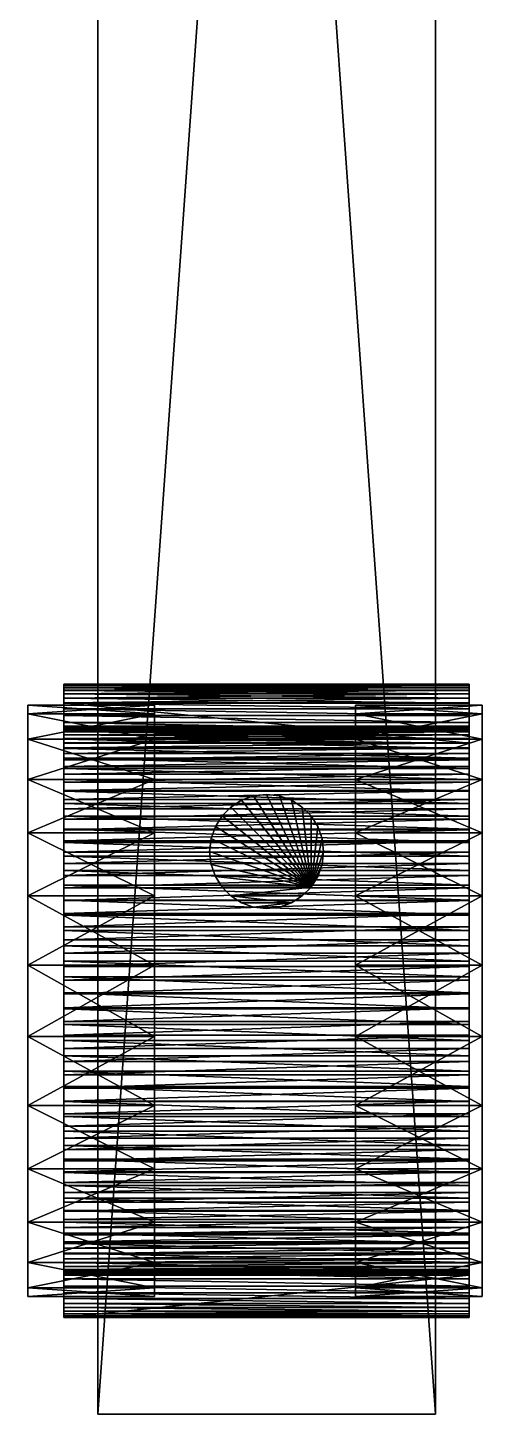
# Model space of a CAD drawing. Header units: millimetres. Extents: x -450 to 450, y -280 to 280.
# Drawn here: x -449.9 to -396.1, y -280 to -115.8 of the extents above; entities that cross this region are included whole.
import ezdxf

# ---------------------------------------------------------------- set-up
doc = ezdxf.new("R2010")
doc.units = ezdxf.units.MM
doc.layers.add('Layer02', color=34, linetype='Continuous', true_color=0xb1581b)

msp = doc.modelspace()

# ---------------------------------------------------------------- meshes
at = {"layer": 'Layer02', "color": 114, "true_color": 0x1bb158}
mesh = msp.add_polyface(dxfattribs=at)
corners = [(-401.63, -280, 80.47), (-401.63, -280, 100.47), (-441.63, -280, 100.47), (-441.63, -280, 80.47), (-401.63, 280, 80.47), (-401.63, 280, 100.47), (-441.63, 280, 100.47), (-441.63, 280, 80.47)]
mesh.append_faces([[corners[k] for k in face] for face in [(6, 4, 7)]], dxfattribs={"vtx0": -1, "color": 114})
mesh.append_faces([[corners[k] for k in face] for face in [(1, 2, 0), (5, 4, 6)]], dxfattribs={"vtx1": -1, "color": 114})
mesh.append_faces([[corners[k] for k in face] for face in [(0, 4, 5), (5, 1, 0), (1, 5, 6), (6, 2, 1), (2, 6, 7), (7, 3, 2), (3, 7, 4), (4, 0, 3), (2, 3, 0)]], dxfattribs={"vtx2": -1, "color": 114})
at = {"layer": 'Layer02', "color": 46, "true_color": 0x876e08}
mesh = msp.add_polyface(dxfattribs=at)
corners = [(-445.63, -199.06, 54.3), (-445.63, -198.12, 52.67), (-445.63, -202.51, 50.27), (-445.63, -197.26, 51), (-445.63, -201.76, 48.82), (-445.63, -196.49, 49.29), (-445.63, -201.09, 47.34), (-445.63, -195.81, 47.57), (-445.63, -200.51, 45.86), (-445.63, -195.22, 45.81), (-445.63, -200, 44.35), (-445.63, -194.72, 44.01), (-445.63, -199.57, 42.79), (-445.63, -194.3, 42.18), (-445.63, -199.21, 41.19), (-445.63, -193.98, 40.33), (-445.63, -198.92, 39.58), (-445.63, -193.74, 38.46), (-445.63, -198.72, 37.95), (-445.63, -193.6, 36.6), (-445.63, -198.59, 36.34), (-445.63, -193.55, 34.75), (-445.63, -198.55, 34.74), (-445.63, -193.59, 32.91), (-445.63, -198.59, 33.16), (-445.63, -193.73, 31.07), (-445.63, -198.71, 31.58), (-445.63, -193.96, 29.24), (-445.63, -198.91, 29.99), (-445.63, -194.29, 27.41), (-445.63, -199.19, 28.4), (-445.63, -194.7, 25.58), (-445.63, -199.55, 26.8), (-445.63, -195.21, 23.76), (-445.63, -199.99, 25.21), (-445.63, -195.78, 22), (-445.63, -200.54, 23.55)]
mesh.append_faces([[corners[k] for k in face] for face in [(0, 1, 2), (1, 3, 4), (4, 2, 1), (3, 5, 6), (6, 4, 3), (5, 7, 8), (8, 6, 5), (7, 9, 10), (10, 8, 7), (9, 11, 12), (12, 10, 9), (11, 13, 14), (14, 12, 11), (13, 15, 16), (16, 14, 13), (15, 17, 18), (18, 16, 15), (17, 19, 20), (20, 18, 17), (19, 21, 22), (22, 20, 19), (21, 23, 24), (24, 22, 21), (23, 25, 26), (26, 24, 23), (25, 27, 28), (28, 26, 25), (27, 29, 30), (30, 28, 27), (29, 31, 32), (32, 30, 29), (31, 33, 34), (34, 32, 31), (33, 35, 36), (36, 34, 33)]], dxfattribs={"vtx2": -1, "color": 46})
mesh = msp.add_polyface(dxfattribs=at)
corners = [(-445.63, -200.08, 55.88), (-445.63, -201.17, 57.4), (-397.63, -201.17, 57.4), (-445.63, -199.06, 54.3), (-397.63, -200.08, 55.88), (-445.63, -198.12, 52.67), (-397.63, -199.06, 54.3), (-445.63, -197.26, 51), (-397.63, -198.12, 52.67), (-445.63, -196.49, 49.29), (-397.63, -197.26, 51), (-445.63, -195.81, 47.57), (-397.63, -196.49, 49.29), (-445.63, -201.09, 47.34), (-445.63, -200.51, 45.86), (-397.63, -200.51, 45.86), (-445.63, -195.22, 45.81), (-397.63, -195.81, 47.57), (-445.63, -200, 44.35), (-397.63, -200, 44.35), (-445.63, -194.72, 44.01), (-397.63, -195.22, 45.81), (-445.63, -199.57, 42.79), (-397.63, -199.57, 42.79), (-445.63, -194.3, 42.18), (-397.63, -194.72, 44.01), (-445.63, -199.21, 41.19), (-397.63, -199.21, 41.19), (-445.63, -193.98, 40.33), (-397.63, -194.3, 42.18), (-445.63, -198.92, 39.58), (-397.63, -198.92, 39.58), (-445.63, -193.74, 38.46), (-397.63, -193.98, 40.33), (-445.63, -198.72, 37.95), (-397.63, -198.72, 37.95), (-445.63, -193.6, 36.6), (-397.63, -193.74, 38.46), (-445.63, -198.59, 36.34), (-397.63, -198.59, 36.34), (-445.63, -193.55, 34.75), (-397.63, -193.6, 36.6), (-445.63, -198.55, 34.74), (-397.63, -198.55, 34.74), (-445.63, -193.59, 32.91), (-397.63, -193.55, 34.75), (-445.63, -198.59, 33.16), (-397.63, -198.59, 33.16), (-445.63, -193.73, 31.07), (-397.63, -193.59, 32.91), (-445.63, -198.71, 31.58), (-397.63, -198.71, 31.58), (-445.63, -193.96, 29.24), (-397.63, -193.73, 31.07), (-445.63, -198.91, 29.99), (-397.63, -198.91, 29.99), (-445.63, -194.29, 27.41), (-397.63, -193.96, 29.24), (-445.63, -199.19, 28.4), (-397.63, -199.19, 28.4), (-445.63, -194.7, 25.58), (-397.63, -194.29, 27.41), (-445.63, -199.55, 26.8), (-397.63, -199.55, 26.8), (-445.63, -195.21, 23.76), (-397.63, -194.7, 25.58), (-445.63, -199.99, 25.21), (-397.63, -199.99, 25.21), (-445.63, -195.78, 22), (-397.63, -195.21, 23.76), (-445.63, -200.54, 23.55), (-397.63, -200.54, 23.55)]
mesh.append_faces([[corners[k] for k in face] for face in [(68, 71, 70)]], dxfattribs={"vtx0": -1, "color": 46})
mesh.append_faces([[corners[k] for k in face] for face in [(0, 1, 2), (3, 0, 4), (5, 3, 6), (7, 5, 8), (9, 7, 10), (11, 9, 12), (13, 14, 15), (16, 11, 17), (14, 18, 19), (20, 16, 21), (18, 22, 23), (24, 20, 25), (22, 26, 27), (28, 24, 29), (26, 30, 31), (32, 28, 33), (30, 34, 35), (36, 32, 37), (34, 38, 39), (40, 36, 41), (38, 42, 43), (44, 40, 45), (42, 46, 47), (48, 44, 49), (46, 50, 51), (52, 48, 53), (50, 54, 55), (56, 52, 57), (54, 58, 59), (60, 56, 61), (58, 62, 63), (64, 60, 65), (62, 66, 67), (68, 64, 69), (66, 70, 71)]], dxfattribs={"vtx2": -1, "color": 46})
mesh = msp.add_polyface(dxfattribs=at)
corners = [(-397.63, -201.17, 57.4), (-397.63, -200.08, 55.88), (-445.63, -200.08, 55.88), (-397.63, -199.06, 54.3), (-445.63, -199.06, 54.3), (-397.63, -198.12, 52.67), (-445.63, -198.12, 52.67), (-397.63, -197.26, 51), (-445.63, -197.26, 51), (-397.63, -196.49, 49.29), (-445.63, -196.49, 49.29), (-397.63, -195.81, 47.57), (-445.63, -195.81, 47.57), (-397.63, -200.51, 45.86), (-397.63, -201.09, 47.34), (-445.63, -201.09, 47.34), (-397.63, -195.22, 45.81), (-445.63, -195.22, 45.81), (-397.63, -200, 44.35), (-445.63, -200.51, 45.86), (-397.63, -194.72, 44.01), (-445.63, -194.72, 44.01), (-397.63, -199.57, 42.79), (-445.63, -200, 44.35), (-397.63, -194.3, 42.18), (-445.63, -194.3, 42.18), (-397.63, -199.21, 41.19), (-445.63, -199.57, 42.79), (-397.63, -193.98, 40.33), (-445.63, -193.98, 40.33), (-397.63, -198.92, 39.58), (-445.63, -199.21, 41.19), (-397.63, -193.74, 38.46), (-445.63, -193.74, 38.46), (-397.63, -198.72, 37.95), (-445.63, -198.92, 39.58), (-397.63, -193.6, 36.6), (-445.63, -193.6, 36.6), (-397.63, -198.59, 36.34), (-445.63, -198.72, 37.95), (-397.63, -193.55, 34.75), (-445.63, -193.55, 34.75), (-397.63, -198.55, 34.74), (-445.63, -198.59, 36.34), (-397.63, -193.59, 32.91), (-445.63, -193.59, 32.91), (-397.63, -198.59, 33.16), (-445.63, -198.55, 34.74), (-397.63, -193.73, 31.07), (-445.63, -193.73, 31.07), (-397.63, -198.71, 31.58), (-445.63, -198.59, 33.16), (-397.63, -193.96, 29.24), (-445.63, -193.96, 29.24), (-397.63, -198.91, 29.99), (-445.63, -198.71, 31.58), (-397.63, -194.29, 27.41), (-445.63, -194.29, 27.41), (-397.63, -199.19, 28.4), (-445.63, -198.91, 29.99), (-397.63, -194.7, 25.58), (-445.63, -194.7, 25.58), (-397.63, -199.55, 26.8), (-445.63, -199.19, 28.4), (-397.63, -195.21, 23.76), (-445.63, -195.21, 23.76), (-397.63, -199.99, 25.21), (-445.63, -199.55, 26.8), (-397.63, -195.78, 22), (-445.63, -195.78, 22), (-397.63, -200.54, 23.55), (-445.63, -199.99, 25.21)]
mesh.append_faces([[corners[k] for k in face] for face in [(0, 1, 2), (1, 3, 4), (3, 5, 6), (5, 7, 8), (7, 9, 10), (9, 11, 12), (13, 14, 15), (11, 16, 17), (18, 13, 19), (16, 20, 21), (22, 18, 23), (20, 24, 25), (26, 22, 27), (24, 28, 29), (30, 26, 31), (28, 32, 33), (34, 30, 35), (32, 36, 37), (38, 34, 39), (36, 40, 41), (42, 38, 43), (40, 44, 45), (46, 42, 47), (44, 48, 49), (50, 46, 51), (48, 52, 53), (54, 50, 55), (52, 56, 57), (58, 54, 59), (56, 60, 61), (62, 58, 63), (60, 64, 65), (66, 62, 67), (64, 68, 69), (70, 66, 71)]], dxfattribs={"vtx2": -1, "color": 46})
mesh = msp.add_polyface(dxfattribs=at)
corners = [(-397.63, -198.12, 52.67), (-397.63, -199.06, 54.3), (-397.63, -203.33, 51.69), (-397.63, -202.51, 50.27), (-397.63, -201.76, 48.82), (-397.63, -197.26, 51), (-397.63, -201.09, 47.34), (-397.63, -196.49, 49.29), (-397.63, -200.51, 45.86), (-397.63, -195.81, 47.57), (-397.63, -200, 44.35), (-397.63, -195.22, 45.81), (-397.63, -199.57, 42.79), (-397.63, -194.72, 44.01), (-397.63, -199.21, 41.19), (-397.63, -194.3, 42.18), (-397.63, -198.92, 39.58), (-397.63, -193.98, 40.33), (-397.63, -198.72, 37.95), (-397.63, -193.74, 38.46), (-397.63, -198.59, 36.34), (-397.63, -193.6, 36.6), (-397.63, -198.55, 34.74), (-397.63, -193.55, 34.75), (-397.63, -198.59, 33.16), (-397.63, -193.59, 32.91), (-397.63, -198.71, 31.58), (-397.63, -193.73, 31.07), (-397.63, -198.91, 29.99), (-397.63, -193.96, 29.24), (-397.63, -199.19, 28.4), (-397.63, -194.29, 27.41), (-397.63, -199.55, 26.8), (-397.63, -194.7, 25.58), (-397.63, -199.99, 25.21), (-397.63, -195.21, 23.76), (-397.63, -200.54, 23.55), (-397.63, -195.78, 22), (-445.63, -195.78, 22)]
mesh.append_faces([[corners[k] for k in face] for face in [(37, 36, 38)]], dxfattribs={"vtx1": -1, "color": 46})
mesh.append_faces([[corners[k] for k in face] for face in [(0, 1, 2), (3, 4, 5), (5, 0, 3), (4, 6, 7), (7, 5, 4), (6, 8, 9), (9, 7, 6), (8, 10, 11), (11, 9, 8), (10, 12, 13), (13, 11, 10), (12, 14, 15), (15, 13, 12), (14, 16, 17), (17, 15, 14), (16, 18, 19), (19, 17, 16), (18, 20, 21), (21, 19, 18), (20, 22, 23), (23, 21, 20), (22, 24, 25), (25, 23, 22), (24, 26, 27), (27, 25, 24), (26, 28, 29), (29, 27, 26), (28, 30, 31), (31, 29, 28), (30, 32, 33), (33, 31, 30), (32, 34, 35), (35, 33, 32), (34, 36, 37), (37, 35, 34)]], dxfattribs={"vtx2": -1, "color": 46})
at = {"layer": 'Layer02', "color": 53, "true_color": 0xc6e157}
mesh = msp.add_polyface(dxfattribs=at)
corners = [(-449.92, -231.05, 34.74), (-449.92, -196.05, 34.74), (-449.92, -197.07, 43.12), (-449.92, -200.06, 51.01), (-449.92, -204.85, 57.95), (-449.92, -211.17, 63.55), (-449.92, -218.64, 67.47), (-449.92, -226.83, 69.49), (-449.92, -235.27, 69.49), (-449.92, -243.46, 67.47), (-449.92, -250.93, 63.55), (-449.92, -257.25, 57.95), (-449.92, -262.04, 51.01), (-449.92, -265.03, 43.12), (-449.92, -266.05, 34.74), (-449.92, -265.03, 26.37), (-449.92, -262.04, 18.48), (-449.92, -257.25, 11.54), (-449.92, -250.93, 5.94), (-449.92, -243.46, 2.02), (-449.92, -235.27, 0), (-449.92, -226.83), (-449.92, -218.64, 2.02), (-449.92, -211.17, 5.94), (-449.92, -204.85, 11.54), (-449.92, -200.06, 18.48), (-449.92, -197.07, 26.37), (-434.92, -196.05, 34.74), (-434.92, -197.07, 43.12), (-434.92, -200.06, 51.01), (-434.92, -204.85, 57.95), (-434.92, -211.17, 63.55), (-434.92, -218.64, 67.47), (-434.92, -226.83, 69.49), (-434.92, -235.27, 69.49), (-434.92, -243.46, 67.47), (-434.92, -250.93, 63.55), (-434.92, -257.25, 57.95), (-434.92, -262.04, 51.01), (-434.92, -265.03, 43.12), (-434.92, -266.05, 34.74), (-434.92, -265.03, 26.37), (-434.92, -262.04, 18.48), (-434.92, -257.25, 11.54), (-434.92, -250.93, 5.94), (-434.92, -243.46, 2.02), (-434.92, -235.27, 0), (-434.92, -226.83), (-434.92, -218.64, 2.02), (-434.92, -211.17, 5.94), (-434.92, -204.85, 11.54), (-434.92, -200.06, 18.48), (-434.92, -197.07, 26.37), (-434.92, -231.05, 34.74)]
mesh.append_faces([[corners[k] for k in face] for face in [(1, 28, 27), (2, 29, 28), (3, 30, 29), (4, 31, 30), (5, 32, 31), (6, 33, 32), (7, 34, 33), (8, 35, 34), (9, 36, 35), (10, 37, 36), (11, 38, 37), (12, 39, 38), (13, 40, 39), (14, 41, 40), (15, 42, 41), (16, 43, 42), (17, 44, 43), (18, 45, 44), (19, 46, 45), (20, 47, 46), (21, 48, 47), (22, 49, 48), (23, 50, 49), (24, 51, 50), (25, 52, 51), (26, 27, 52)]], dxfattribs={"vtx0": -1, "color": 53})
mesh.append_faces([[corners[k] for k in face] for face in [(0, 2, 1), (0, 3, 2), (0, 4, 3), (0, 5, 4), (0, 6, 5), (0, 7, 6), (0, 8, 7), (0, 9, 8), (0, 10, 9), (0, 11, 10), (0, 12, 11), (0, 13, 12), (0, 14, 13), (0, 15, 14), (0, 16, 15), (0, 17, 16), (0, 18, 17), (0, 19, 18), (0, 20, 19), (0, 21, 20), (0, 22, 21), (0, 23, 22), (0, 24, 23), (0, 25, 24), (0, 26, 25), (0, 1, 26), (53, 27, 28), (53, 28, 29), (53, 29, 30), (53, 30, 31), (53, 31, 32), (53, 32, 33), (53, 33, 34), (53, 34, 35), (53, 35, 36), (53, 36, 37), (53, 37, 38), (53, 38, 39), (53, 39, 40), (53, 40, 41), (53, 41, 42), (53, 42, 43), (53, 43, 44), (53, 44, 45), (53, 45, 46), (53, 46, 47), (53, 47, 48), (53, 48, 49), (53, 49, 50), (53, 50, 51), (53, 51, 52), (53, 52, 27)]], dxfattribs={"vtx0": -1, "vtx2": -1, "color": 53})
mesh.append_faces([[corners[k] for k in face] for face in [(1, 2, 28), (2, 3, 29), (3, 4, 30), (4, 5, 31), (5, 6, 32), (6, 7, 33), (7, 8, 34), (8, 9, 35), (9, 10, 36), (10, 11, 37), (11, 12, 38), (12, 13, 39), (13, 14, 40), (14, 15, 41), (15, 16, 42), (16, 17, 43), (17, 18, 44), (18, 19, 45), (19, 20, 46), (20, 21, 47), (21, 22, 48), (22, 23, 49), (23, 24, 50), (24, 25, 51), (25, 26, 52), (26, 1, 27)]], dxfattribs={"vtx2": -1, "color": 53})
mesh = msp.add_polyface(dxfattribs=at)
corners = [(-411.08, -231.05, 34.74), (-411.08, -196.05, 34.74), (-411.08, -197.07, 43.12), (-411.08, -200.06, 51.01), (-411.08, -204.85, 57.95), (-411.08, -211.17, 63.55), (-411.08, -218.64, 67.47), (-411.08, -226.83, 69.49), (-411.08, -235.27, 69.49), (-411.08, -243.46, 67.47), (-411.08, -250.93, 63.55), (-411.08, -257.25, 57.95), (-411.08, -262.04, 51.01), (-411.08, -265.03, 43.12), (-411.08, -266.05, 34.74), (-411.08, -265.03, 26.37), (-411.08, -262.04, 18.48), (-411.08, -257.25, 11.54), (-411.08, -250.93, 5.94), (-411.08, -243.46, 2.02), (-411.08, -235.27, 0), (-411.08, -226.83), (-411.08, -218.64, 2.02), (-411.08, -211.17, 5.94), (-411.08, -204.85, 11.54), (-411.08, -200.06, 18.48), (-411.08, -197.07, 26.37), (-396.08, -196.05, 34.74), (-396.08, -197.07, 43.12), (-396.08, -200.06, 51.01), (-396.08, -204.85, 57.95), (-396.08, -211.17, 63.55), (-396.08, -218.64, 67.47), (-396.08, -226.83, 69.49), (-396.08, -235.27, 69.49), (-396.08, -243.46, 67.47), (-396.08, -250.93, 63.55), (-396.08, -257.25, 57.95), (-396.08, -262.04, 51.01), (-396.08, -265.03, 43.12), (-396.08, -266.05, 34.74), (-396.08, -265.03, 26.37), (-396.08, -262.04, 18.48), (-396.08, -257.25, 11.54), (-396.08, -250.93, 5.94), (-396.08, -243.46, 2.02), (-396.08, -235.27, 0), (-396.08, -226.83), (-396.08, -218.64, 2.02), (-396.08, -211.17, 5.94), (-396.08, -204.85, 11.54), (-396.08, -200.06, 18.48), (-396.08, -197.07, 26.37), (-396.08, -231.05, 34.74)]
mesh.append_faces([[corners[k] for k in face] for face in [(1, 28, 27), (2, 29, 28), (3, 30, 29), (4, 31, 30), (5, 32, 31), (6, 33, 32), (7, 34, 33), (8, 35, 34), (9, 36, 35), (10, 37, 36), (11, 38, 37), (12, 39, 38), (13, 40, 39), (14, 41, 40), (15, 42, 41), (16, 43, 42), (17, 44, 43), (18, 45, 44), (19, 46, 45), (20, 47, 46), (21, 48, 47), (22, 49, 48), (23, 50, 49), (24, 51, 50), (25, 52, 51), (26, 27, 52)]], dxfattribs={"vtx0": -1, "color": 53})
mesh.append_faces([[corners[k] for k in face] for face in [(0, 2, 1), (0, 3, 2), (0, 4, 3), (0, 5, 4), (0, 6, 5), (0, 7, 6), (0, 8, 7), (0, 9, 8), (0, 10, 9), (0, 11, 10), (0, 12, 11), (0, 13, 12), (0, 14, 13), (0, 15, 14), (0, 16, 15), (0, 17, 16), (0, 18, 17), (0, 19, 18), (0, 20, 19), (0, 21, 20), (0, 22, 21), (0, 23, 22), (0, 24, 23), (0, 25, 24), (0, 26, 25), (0, 1, 26), (53, 27, 28), (53, 28, 29), (53, 29, 30), (53, 30, 31), (53, 31, 32), (53, 32, 33), (53, 33, 34), (53, 34, 35), (53, 35, 36), (53, 36, 37), (53, 37, 38), (53, 38, 39), (53, 39, 40), (53, 40, 41), (53, 41, 42), (53, 42, 43), (53, 43, 44), (53, 44, 45), (53, 45, 46), (53, 46, 47), (53, 47, 48), (53, 48, 49), (53, 49, 50), (53, 50, 51), (53, 51, 52), (53, 52, 27)]], dxfattribs={"vtx0": -1, "vtx2": -1, "color": 53})
mesh.append_faces([[corners[k] for k in face] for face in [(1, 2, 28), (2, 3, 29), (3, 4, 30), (4, 5, 31), (5, 6, 32), (6, 7, 33), (7, 8, 34), (8, 9, 35), (9, 10, 36), (10, 11, 37), (11, 12, 38), (12, 13, 39), (13, 14, 40), (14, 15, 41), (15, 16, 42), (16, 17, 43), (17, 18, 44), (18, 19, 45), (19, 20, 46), (20, 21, 47), (21, 22, 48), (22, 23, 49), (23, 24, 50), (24, 25, 51), (25, 26, 52), (26, 1, 27)]], dxfattribs={"vtx2": -1, "color": 53})
at = {"layer": 'Layer02', "color": 46, "true_color": 0x876e08}
mesh = msp.add_polyface(dxfattribs=at)
corners = [(-397.63, -209.18, 65.2), (-397.63, -210.72, 66.25), (-397.63, -213.44, 62.06), (-445.63, -209.18, 65.2), (-397.63, -212.1, 61.14), (-397.63, -210.8, 60.15), (-397.63, -207.68, 64.06), (-445.63, -207.68, 64.06), (-397.63, -209.54, 59.1), (-397.63, -206.24, 62.85), (-445.63, -206.24, 62.85), (-445.63, -210.8, 60.15), (-397.63, -208.34, 57.99), (-397.63, -204.86, 61.57), (-445.63, -204.86, 61.57), (-445.63, -209.54, 59.1), (-397.63, -207.21, 56.83), (-397.63, -203.55, 60.24), (-445.63, -203.55, 60.24), (-445.63, -208.34, 57.99), (-397.63, -206.15, 55.63), (-397.63, -202.32, 58.85), (-445.63, -202.32, 58.85), (-445.63, -207.21, 56.83), (-397.63, -205.16, 54.39), (-397.63, -201.17, 57.4), (-445.63, -201.17, 57.4), (-445.63, -206.15, 55.63), (-397.63, -204.22, 53.07), (-397.63, -200.08, 55.88), (-445.63, -205.16, 54.39), (-397.63, -203.33, 51.69), (-397.63, -199.06, 54.3), (-445.63, -204.22, 53.07), (-397.63, -202.51, 50.27), (-397.63, -198.12, 52.67), (-445.63, -203.33, 51.69), (-397.63, -201.76, 48.82), (-445.63, -202.51, 50.27), (-397.63, -201.09, 47.34), (-445.63, -201.76, 48.82)]
mesh.append_faces([[corners[k] for k in face] for face in [(0, 1, 2), (1, 0, 3), (4, 5, 6), (6, 0, 4), (0, 6, 7), (5, 8, 9), (9, 6, 5), (6, 9, 10), (8, 5, 11), (8, 12, 13), (13, 9, 8), (9, 13, 14), (12, 8, 15), (12, 16, 17), (17, 13, 12), (13, 17, 18), (16, 12, 19), (16, 20, 21), (21, 17, 16), (17, 21, 22), (20, 16, 23), (20, 24, 25), (25, 21, 20), (21, 25, 26), (24, 20, 27), (24, 28, 29), (29, 25, 24), (28, 24, 30), (28, 31, 32), (32, 29, 28), (31, 28, 33), (31, 34, 35), (34, 31, 36), (37, 34, 38), (39, 37, 40)]], dxfattribs={"vtx2": -1, "color": 46})
mesh = msp.add_polyface(dxfattribs=at)
corners = [(-445.63, -209.18, 65.2), (-445.63, -210.72, 66.25), (-397.63, -210.72, 66.25), (-445.63, -212.1, 61.14), (-445.63, -207.68, 64.06), (-397.63, -209.18, 65.2), (-445.63, -210.8, 60.15), (-445.63, -206.24, 62.85), (-397.63, -207.68, 64.06), (-445.63, -209.54, 59.1), (-397.63, -209.54, 59.1), (-445.63, -204.86, 61.57), (-397.63, -206.24, 62.85), (-445.63, -208.34, 57.99), (-397.63, -208.34, 57.99), (-445.63, -203.55, 60.24), (-397.63, -204.86, 61.57), (-445.63, -207.21, 56.83), (-397.63, -207.21, 56.83), (-445.63, -202.32, 58.85), (-397.63, -203.55, 60.24), (-445.63, -206.15, 55.63), (-397.63, -206.15, 55.63), (-445.63, -201.17, 57.4), (-397.63, -202.32, 58.85), (-445.63, -205.16, 54.39), (-397.63, -205.16, 54.39), (-445.63, -200.08, 55.88), (-445.63, -204.22, 53.07), (-397.63, -204.22, 53.07), (-445.63, -199.06, 54.3), (-445.63, -203.33, 51.69), (-397.63, -203.33, 51.69), (-445.63, -202.51, 50.27), (-397.63, -202.51, 50.27), (-445.63, -201.76, 48.82), (-397.63, -201.76, 48.82), (-445.63, -201.09, 47.34), (-397.63, -201.09, 47.34)]
mesh.append_faces([[corners[k] for k in face] for face in [(0, 1, 2), (1, 0, 3), (4, 0, 5), (0, 4, 6), (6, 3, 0), (7, 4, 8), (4, 7, 9), (9, 6, 4), (6, 9, 10), (11, 7, 12), (7, 11, 13), (13, 9, 7), (9, 13, 14), (15, 11, 16), (11, 15, 17), (17, 13, 11), (13, 17, 18), (19, 15, 20), (15, 19, 21), (21, 17, 15), (17, 21, 22), (23, 19, 24), (19, 23, 25), (25, 21, 19), (21, 25, 26), (23, 27, 28), (28, 25, 23), (25, 28, 29), (27, 30, 31), (31, 28, 27), (28, 31, 32), (33, 31, 30), (31, 33, 34), (33, 35, 36), (35, 37, 38)]], dxfattribs={"vtx2": -1, "color": 46})
at = {"layer": 'Layer02', "color": 221, "true_color": 0xe59ad7}
mesh = msp.add_polyface(dxfattribs=at)
corners = [(-421.63, -206.62, 60.08), (-420.08, -206.8, 60.08), (-418.66, -207.31, 60.08), (-417.41, -208.11, 60.08), (-416.36, -209.15, 60.08), (-415.56, -210.41, 60.08), (-415.06, -211.83, 60.08), (-414.88, -213.37, 60.08), (-415.06, -214.92, 60.08), (-415.56, -216.34, 60.08), (-416.36, -217.59, 60.08), (-417.41, -218.64, 60.08), (-418.66, -219.44, 60.08), (-420.08, -219.95, 60.08), (-421.63, -220.12, 60.08), (-423.17, -219.95, 60.08), (-424.59, -219.44, 60.08), (-425.85, -218.64, 60.08), (-426.89, -217.59, 60.08), (-427.69, -216.34, 60.08), (-428.2, -214.92, 60.08), (-428.38, -213.37, 60.08), (-428.2, -211.83, 60.08), (-427.69, -210.41, 60.08), (-426.89, -209.15, 60.08), (-425.85, -208.11, 60.08), (-424.59, -207.31, 60.08), (-423.17, -206.8, 60.08), (-421.63, -206.62, 89.37), (-420.08, -206.8, 89.37), (-418.66, -207.31, 89.37), (-417.41, -208.11, 89.37), (-416.36, -209.15, 89.37), (-415.56, -210.41, 89.37), (-415.06, -211.83, 89.37), (-414.88, -213.37, 89.37), (-415.06, -214.92, 89.37), (-415.56, -216.34, 89.37), (-416.36, -217.59, 89.37), (-417.41, -218.64, 89.37), (-418.66, -219.44, 89.37), (-420.08, -219.95, 89.37), (-421.63, -220.12, 89.37), (-423.17, -219.95, 89.37), (-424.59, -219.44, 89.37), (-425.85, -218.64, 89.37), (-426.89, -217.59, 89.37), (-427.69, -216.34, 89.37), (-428.2, -214.92, 89.37), (-428.38, -213.37, 89.37), (-428.2, -211.83, 89.37), (-427.69, -210.41, 89.37), (-426.89, -209.15, 89.37), (-425.85, -208.11, 89.37), (-424.59, -207.31, 89.37), (-423.17, -206.8, 89.37)]
mesh.append_faces([[corners[k] for k in face] for face in [(10, 8, 9), (41, 43, 42)]], dxfattribs={"vtx0": -1, "color": 221})
mesh.append_faces([[corners[k] for k in face] for face in [(40, 43, 41), (39, 45, 40), (38, 45, 39)]], dxfattribs={"vtx0": -1, "vtx1": -1, "color": 221})
mesh.append_faces([[corners[k] for k in face] for face in [(12, 15, 16), (12, 16, 17), (10, 17, 18), (10, 18, 19), (10, 19, 20), (10, 20, 21), (10, 21, 22), (10, 22, 23), (10, 23, 24), (10, 24, 25), (10, 25, 26), (10, 26, 27), (10, 27, 0), (10, 0, 1), (10, 1, 2), (10, 2, 3), (10, 3, 4), (10, 4, 5), (10, 5, 6), (10, 6, 7), (10, 7, 8), (40, 44, 43), (40, 45, 44), (38, 46, 45), (38, 47, 46), (38, 48, 47), (38, 49, 48), (38, 50, 49), (38, 51, 50), (38, 52, 51), (38, 53, 52), (38, 54, 53), (38, 55, 54), (38, 28, 55), (38, 29, 28), (38, 30, 29), (38, 31, 30), (38, 32, 31), (38, 33, 32), (38, 34, 33), (38, 35, 34), (38, 36, 35)]], dxfattribs={"vtx0": -1, "vtx2": -1, "color": 221})
mesh.append_faces([[corners[k] for k in face] for face in [(12, 13, 15), (11, 12, 17), (10, 11, 17)]], dxfattribs={"vtx1": -1, "vtx2": -1, "color": 221})
mesh.append_faces([[corners[k] for k in face] for face in [(0, 28, 29), (29, 1, 0), (1, 29, 30), (30, 2, 1), (2, 30, 31), (31, 3, 2), (3, 31, 32), (32, 4, 3), (4, 32, 33), (33, 5, 4), (5, 33, 34), (34, 6, 5), (6, 34, 35), (35, 7, 6), (7, 35, 36), (36, 8, 7), (8, 36, 37), (37, 9, 8), (9, 37, 38), (38, 10, 9), (10, 38, 39), (39, 11, 10), (11, 39, 40), (40, 12, 11), (12, 40, 41), (41, 13, 12), (13, 41, 42), (42, 14, 13), (14, 42, 43), (43, 15, 14), (15, 43, 44), (44, 16, 15), (16, 44, 45), (45, 17, 16), (17, 45, 46), (46, 18, 17), (18, 46, 47), (47, 19, 18), (19, 47, 48), (48, 20, 19), (20, 48, 49), (49, 21, 20), (21, 49, 50), (50, 22, 21), (22, 50, 51), (51, 23, 22), (23, 51, 52), (52, 24, 23), (24, 52, 53), (53, 25, 24), (25, 53, 54), (54, 26, 25), (26, 54, 55), (55, 27, 26), (27, 55, 28), (28, 0, 27), (13, 14, 15), (38, 37, 36)]], dxfattribs={"vtx2": -1, "color": 221})
at = {"layer": 'Layer02', "color": 46, "true_color": 0x876e08}
mesh = msp.add_polyface(dxfattribs=at)
corners = [(-397.63, -225.41, 66.75), (-397.63, -223.84, 66.43), (-397.63, -222.72, 71.31), (-397.63, -224.54, 71.68), (-445.63, -222.72, 71.31), (-445.63, -225.41, 66.75), (-397.63, -222.28, 66.03), (-397.63, -220.91, 70.84), (-445.63, -220.91, 70.84), (-445.63, -223.84, 66.43), (-397.63, -220.71, 65.54), (-397.63, -219.12, 70.28), (-445.63, -219.12, 70.28), (-445.63, -222.28, 66.03), (-397.63, -219.17, 64.98), (-397.63, -217.35, 69.64), (-445.63, -217.35, 69.64), (-445.63, -220.71, 65.54), (-397.63, -217.66, 64.35), (-397.63, -215.61, 68.91), (-445.63, -215.61, 68.91), (-445.63, -219.17, 64.98), (-397.63, -216.2, 63.65), (-397.63, -213.93, 68.11), (-445.63, -213.93, 68.11), (-445.63, -217.66, 64.35), (-397.63, -214.8, 62.89), (-397.63, -212.3, 67.22), (-445.63, -212.3, 67.22), (-445.63, -216.2, 63.65), (-397.63, -213.44, 62.06), (-397.63, -210.72, 66.25), (-445.63, -210.72, 66.25), (-445.63, -214.8, 62.89), (-397.63, -212.1, 61.14), (-397.63, -209.18, 65.2), (-445.63, -213.44, 62.06), (-397.63, -210.8, 60.15), (-445.63, -212.1, 61.14)]
mesh.append_faces([[corners[k] for k in face] for face in [(0, 1, 2), (2, 3, 0), (3, 2, 4), (1, 0, 5), (1, 6, 7), (7, 2, 1), (2, 7, 8), (6, 1, 9), (6, 10, 11), (11, 7, 6), (7, 11, 12), (10, 6, 13), (10, 14, 15), (15, 11, 10), (11, 15, 16), (14, 10, 17), (14, 18, 19), (19, 15, 14), (15, 19, 20), (18, 14, 21), (18, 22, 23), (23, 19, 18), (19, 23, 24), (22, 18, 25), (22, 26, 27), (27, 23, 22), (23, 27, 28), (26, 22, 29), (26, 30, 31), (31, 27, 26), (27, 31, 32), (30, 26, 33), (30, 34, 35), (34, 30, 36), (37, 34, 38)]], dxfattribs={"vtx2": -1, "color": 46})
mesh = msp.add_polyface(dxfattribs=at)
corners = [(-445.63, -222.72, 71.31), (-445.63, -224.54, 71.68), (-397.63, -224.54, 71.68), (-445.63, -223.84, 66.43), (-445.63, -225.41, 66.75), (-397.63, -223.84, 66.43), (-445.63, -220.91, 70.84), (-397.63, -222.72, 71.31), (-445.63, -222.28, 66.03), (-397.63, -222.28, 66.03), (-445.63, -219.12, 70.28), (-397.63, -220.91, 70.84), (-445.63, -220.71, 65.54), (-397.63, -220.71, 65.54), (-445.63, -217.35, 69.64), (-397.63, -219.12, 70.28), (-445.63, -219.17, 64.98), (-397.63, -219.17, 64.98), (-445.63, -215.61, 68.91), (-397.63, -217.35, 69.64), (-445.63, -217.66, 64.35), (-397.63, -217.66, 64.35), (-445.63, -213.93, 68.11), (-397.63, -215.61, 68.91), (-445.63, -216.2, 63.65), (-397.63, -216.2, 63.65), (-445.63, -212.3, 67.22), (-397.63, -213.93, 68.11), (-445.63, -214.8, 62.89), (-397.63, -214.8, 62.89), (-445.63, -210.72, 66.25), (-397.63, -212.3, 67.22), (-445.63, -213.44, 62.06), (-397.63, -213.44, 62.06), (-445.63, -212.1, 61.14), (-397.63, -212.1, 61.14), (-445.63, -210.8, 60.15), (-397.63, -210.8, 60.15)]
mesh.append_faces([[corners[k] for k in face] for face in [(0, 1, 2), (1, 0, 3), (3, 4, 1), (4, 3, 5), (6, 0, 7), (0, 6, 8), (8, 3, 0), (3, 8, 9), (10, 6, 11), (6, 10, 12), (12, 8, 6), (8, 12, 13), (14, 10, 15), (10, 14, 16), (16, 12, 10), (12, 16, 17), (18, 14, 19), (14, 18, 20), (20, 16, 14), (16, 20, 21), (22, 18, 23), (18, 22, 24), (24, 20, 18), (20, 24, 25), (26, 22, 27), (22, 26, 28), (28, 24, 22), (24, 28, 29), (30, 26, 31), (26, 30, 32), (32, 28, 26), (28, 32, 33), (34, 32, 30), (32, 34, 35), (34, 36, 37)]], dxfattribs={"vtx2": -1, "color": 46})
mesh = msp.add_polyface(dxfattribs=at)
corners = [(-445.63, -241.39, 65.54), (-445.63, -239.82, 66.03), (-397.63, -239.82, 66.03), (-445.63, -241.19, 70.84), (-445.63, -239.38, 71.31), (-445.63, -238.25, 66.43), (-397.63, -238.25, 66.43), (-445.63, -237.56, 71.68), (-397.63, -239.38, 71.31), (-445.63, -236.69, 66.75), (-397.63, -236.69, 66.75), (-445.63, -235.73, 71.95), (-397.63, -237.56, 71.68), (-445.63, -235.12, 66.99), (-397.63, -235.12, 66.99), (-445.63, -233.87, 72.13), (-397.63, -235.73, 71.95), (-445.63, -233.5, 67.14), (-397.63, -233.5, 67.14), (-445.63, -231.99, 72.22), (-397.63, -233.87, 72.13), (-445.63, -231.87, 67.22), (-397.63, -231.87, 67.22), (-445.63, -230.11, 72.22), (-397.63, -231.99, 72.22), (-445.63, -230.23, 67.22), (-397.63, -230.23, 67.22), (-445.63, -228.23, 72.13), (-397.63, -230.11, 72.22), (-445.63, -228.59, 67.14), (-397.63, -228.59, 67.14), (-445.63, -226.37, 71.95), (-397.63, -228.23, 72.13), (-445.63, -226.98, 66.99), (-397.63, -226.98, 66.99), (-445.63, -224.54, 71.68), (-397.63, -226.37, 71.95), (-445.63, -225.41, 66.75), (-397.63, -225.41, 66.75)]
mesh.append_faces([[corners[k] for k in face] for face in [(0, 1, 2), (3, 4, 5), (5, 1, 3), (1, 5, 6), (7, 4, 8), (4, 7, 9), (9, 5, 4), (5, 9, 10), (11, 7, 12), (7, 11, 13), (13, 9, 7), (9, 13, 14), (15, 11, 16), (11, 15, 17), (17, 13, 11), (13, 17, 18), (19, 15, 20), (15, 19, 21), (21, 17, 15), (17, 21, 22), (23, 19, 24), (19, 23, 25), (25, 21, 19), (21, 25, 26), (27, 23, 28), (23, 27, 29), (29, 25, 23), (25, 29, 30), (31, 27, 32), (27, 31, 33), (33, 29, 27), (29, 33, 34), (35, 31, 36), (31, 35, 37), (37, 33, 31), (33, 37, 38)]], dxfattribs={"vtx2": -1, "color": 46})
mesh = msp.add_polyface(dxfattribs=at)
corners = [(-397.63, -239.82, 66.03), (-397.63, -238.25, 66.43), (-397.63, -239.38, 71.31), (-397.63, -241.19, 70.84), (-445.63, -239.38, 71.31), (-445.63, -239.82, 66.03), (-397.63, -236.69, 66.75), (-397.63, -237.56, 71.68), (-445.63, -237.56, 71.68), (-445.63, -238.25, 66.43), (-397.63, -235.12, 66.99), (-397.63, -235.73, 71.95), (-445.63, -235.73, 71.95), (-445.63, -236.69, 66.75), (-397.63, -233.5, 67.14), (-397.63, -233.87, 72.13), (-445.63, -233.87, 72.13), (-445.63, -235.12, 66.99), (-397.63, -231.87, 67.22), (-397.63, -231.99, 72.22), (-445.63, -231.99, 72.22), (-445.63, -233.5, 67.14), (-397.63, -230.23, 67.22), (-397.63, -230.11, 72.22), (-445.63, -230.11, 72.22), (-445.63, -231.87, 67.22), (-397.63, -228.59, 67.14), (-397.63, -228.23, 72.13), (-445.63, -228.23, 72.13), (-445.63, -230.23, 67.22), (-397.63, -226.98, 66.99), (-397.63, -226.37, 71.95), (-445.63, -226.37, 71.95), (-445.63, -228.59, 67.14), (-397.63, -225.41, 66.75), (-397.63, -224.54, 71.68), (-445.63, -224.54, 71.68), (-445.63, -226.98, 66.99)]
mesh.append_faces([[corners[k] for k in face] for face in [(0, 1, 2), (2, 3, 0), (3, 2, 4), (1, 0, 5), (1, 6, 7), (7, 2, 1), (2, 7, 8), (6, 1, 9), (6, 10, 11), (11, 7, 6), (7, 11, 12), (10, 6, 13), (10, 14, 15), (15, 11, 10), (11, 15, 16), (14, 10, 17), (14, 18, 19), (19, 15, 14), (15, 19, 20), (18, 14, 21), (18, 22, 23), (23, 19, 18), (19, 23, 24), (22, 18, 25), (22, 26, 27), (27, 23, 22), (23, 27, 28), (26, 22, 29), (26, 30, 31), (31, 27, 26), (27, 31, 32), (30, 26, 33), (30, 34, 35), (35, 31, 30), (31, 35, 36), (34, 30, 37)]], dxfattribs={"vtx2": -1, "color": 46})
mesh = msp.add_polyface(dxfattribs=at)
corners = [(-445.63, -253.76, 57.99), (-445.63, -252.55, 59.1), (-397.63, -252.55, 59.1), (-445.63, -255.86, 62.85), (-445.63, -254.42, 64.06), (-445.63, -251.3, 60.15), (-397.63, -251.3, 60.15), (-445.63, -252.92, 65.2), (-445.63, -249.99, 61.14), (-397.63, -249.99, 61.14), (-445.63, -251.38, 66.25), (-397.63, -252.92, 65.2), (-445.63, -248.66, 62.06), (-397.63, -248.66, 62.06), (-445.63, -249.8, 67.22), (-397.63, -251.38, 66.25), (-445.63, -247.3, 62.89), (-397.63, -247.3, 62.89), (-445.63, -248.17, 68.11), (-397.63, -249.8, 67.22), (-445.63, -245.9, 63.65), (-397.63, -245.9, 63.65), (-445.63, -246.49, 68.91), (-397.63, -248.17, 68.11), (-445.63, -244.44, 64.35), (-397.63, -244.44, 64.35), (-445.63, -244.75, 69.64), (-397.63, -246.49, 68.91), (-445.63, -242.93, 64.98), (-397.63, -242.93, 64.98), (-445.63, -242.98, 70.28), (-397.63, -244.75, 69.64), (-445.63, -241.39, 65.54), (-397.63, -241.39, 65.54), (-445.63, -241.19, 70.84), (-397.63, -242.98, 70.28), (-445.63, -239.82, 66.03), (-445.63, -239.38, 71.31), (-397.63, -241.19, 70.84)]
mesh.append_faces([[corners[k] for k in face] for face in [(0, 1, 2), (3, 4, 5), (5, 1, 3), (1, 5, 6), (4, 7, 8), (8, 5, 4), (5, 8, 9), (10, 7, 11), (7, 10, 12), (12, 8, 7), (8, 12, 13), (14, 10, 15), (10, 14, 16), (16, 12, 10), (12, 16, 17), (18, 14, 19), (14, 18, 20), (20, 16, 14), (16, 20, 21), (22, 18, 23), (18, 22, 24), (24, 20, 18), (20, 24, 25), (26, 22, 27), (22, 26, 28), (28, 24, 22), (24, 28, 29), (30, 26, 31), (26, 30, 32), (32, 28, 26), (28, 32, 33), (34, 30, 35), (30, 34, 36), (36, 32, 30), (37, 34, 38)]], dxfattribs={"vtx2": -1, "color": 46})
mesh = msp.add_polyface(dxfattribs=at)
corners = [(-397.63, -252.55, 59.1), (-397.63, -253.76, 57.99), (-445.63, -253.76, 57.99), (-397.63, -251.3, 60.15), (-397.63, -254.42, 64.06), (-445.63, -252.55, 59.1), (-397.63, -249.99, 61.14), (-397.63, -252.92, 65.2), (-445.63, -252.92, 65.2), (-445.63, -251.3, 60.15), (-397.63, -248.66, 62.06), (-397.63, -251.38, 66.25), (-445.63, -251.38, 66.25), (-445.63, -249.99, 61.14), (-397.63, -247.3, 62.89), (-397.63, -249.8, 67.22), (-445.63, -249.8, 67.22), (-445.63, -248.66, 62.06), (-397.63, -245.9, 63.65), (-397.63, -248.17, 68.11), (-445.63, -248.17, 68.11), (-445.63, -247.3, 62.89), (-397.63, -244.44, 64.35), (-397.63, -246.49, 68.91), (-445.63, -246.49, 68.91), (-445.63, -245.9, 63.65), (-397.63, -242.93, 64.98), (-397.63, -244.75, 69.64), (-445.63, -244.75, 69.64), (-445.63, -244.44, 64.35), (-397.63, -241.39, 65.54), (-397.63, -242.98, 70.28), (-445.63, -242.98, 70.28), (-445.63, -242.93, 64.98), (-397.63, -239.82, 66.03), (-397.63, -241.19, 70.84), (-445.63, -241.19, 70.84), (-445.63, -241.39, 65.54)]
mesh.append_faces([[corners[k] for k in face] for face in [(0, 1, 2), (0, 3, 4), (3, 0, 5), (3, 6, 7), (7, 4, 3), (4, 7, 8), (6, 3, 9), (6, 10, 11), (11, 7, 6), (7, 11, 12), (10, 6, 13), (10, 14, 15), (15, 11, 10), (11, 15, 16), (14, 10, 17), (14, 18, 19), (19, 15, 14), (15, 19, 20), (18, 14, 21), (18, 22, 23), (23, 19, 18), (19, 23, 24), (22, 18, 25), (22, 26, 27), (27, 23, 22), (23, 27, 28), (26, 22, 29), (26, 30, 31), (31, 27, 26), (27, 31, 32), (30, 26, 33), (30, 34, 35), (35, 31, 30), (31, 35, 36), (34, 30, 37)]], dxfattribs={"vtx2": -1, "color": 46})
mesh = msp.add_polyface(dxfattribs=at)
corners = [(-445.63, -268.49, 36.68), (-445.63, -268.55, 34.83), (-397.63, -268.55, 34.83), (-445.63, -263.49, 36.4), (-445.63, -263.55, 34.66), (-445.63, -268.34, 38.57), (-445.63, -263.36, 38.06), (-445.63, -268.1, 40.43), (-445.63, -263.16, 39.68), (-445.63, -267.78, 42.26), (-445.63, -262.88, 41.27), (-445.63, -267.37, 44.06), (-445.63, -262.52, 42.83), (-445.63, -266.87, 45.83), (-445.63, -262.09, 44.36), (-445.63, -266.29, 47.57), (-445.63, -261.59, 45.86), (-445.63, -265.61, 49.29), (-445.63, -261, 47.34), (-445.63, -264.84, 51), (-445.63, -260.33, 48.82), (-445.63, -263.98, 52.67), (-445.63, -259.59, 50.27), (-445.63, -263.03, 54.3), (-445.63, -258.77, 51.69), (-445.63, -262.02, 55.88), (-445.63, -257.88, 53.07), (-445.63, -260.93, 57.4), (-445.63, -256.94, 54.39), (-445.63, -259.78, 58.85), (-445.63, -255.95, 55.63), (-445.63, -258.55, 60.24), (-445.63, -254.89, 56.83), (-445.63, -257.24, 61.57), (-445.63, -253.76, 57.99), (-445.63, -255.86, 62.85), (-445.63, -252.55, 59.1)]
mesh.append_faces([[corners[k] for k in face] for face in [(0, 1, 2), (1, 0, 3), (3, 4, 1), (0, 5, 6), (6, 3, 0), (5, 7, 8), (8, 6, 5), (7, 9, 10), (10, 8, 7), (9, 11, 12), (12, 10, 9), (11, 13, 14), (14, 12, 11), (13, 15, 16), (16, 14, 13), (15, 17, 18), (18, 16, 15), (17, 19, 20), (20, 18, 17), (19, 21, 22), (22, 20, 19), (21, 23, 24), (24, 22, 21), (23, 25, 26), (26, 24, 23), (25, 27, 28), (28, 26, 25), (27, 29, 30), (30, 28, 27), (29, 31, 32), (32, 30, 29), (31, 33, 34), (34, 32, 31), (33, 35, 36), (36, 34, 33)]], dxfattribs={"vtx2": -1, "color": 46})
mesh = msp.add_polyface(dxfattribs=at)
corners = [(-397.63, -263.55, 34.66), (-397.63, -263.49, 36.4), (-397.63, -268.49, 36.68), (-397.63, -268.55, 34.83), (-397.63, -263.36, 38.06), (-397.63, -268.34, 38.57), (-397.63, -263.16, 39.68), (-397.63, -268.1, 40.43), (-397.63, -262.88, 41.27), (-397.63, -267.78, 42.26), (-397.63, -262.52, 42.83), (-397.63, -267.37, 44.06), (-397.63, -262.09, 44.36), (-397.63, -266.87, 45.83), (-397.63, -261.59, 45.86), (-397.63, -266.29, 47.57), (-397.63, -261, 47.34), (-397.63, -265.61, 49.29), (-397.63, -260.33, 48.82), (-397.63, -264.84, 51), (-397.63, -259.59, 50.27), (-397.63, -263.98, 52.67), (-397.63, -258.77, 51.69), (-397.63, -263.03, 54.3), (-397.63, -257.88, 53.07), (-397.63, -262.02, 55.88), (-397.63, -256.94, 54.39), (-397.63, -260.93, 57.4), (-397.63, -255.95, 55.63), (-397.63, -259.78, 58.85), (-397.63, -254.89, 56.83), (-397.63, -258.55, 60.24), (-397.63, -253.76, 57.99), (-397.63, -257.24, 61.57), (-397.63, -252.55, 59.1), (-397.63, -255.86, 62.85), (-397.63, -254.42, 64.06)]
mesh.append_faces([[corners[k] for k in face] for face in [(0, 1, 2), (2, 3, 0), (1, 4, 5), (5, 2, 1), (4, 6, 7), (7, 5, 4), (6, 8, 9), (9, 7, 6), (8, 10, 11), (11, 9, 8), (10, 12, 13), (13, 11, 10), (12, 14, 15), (15, 13, 12), (14, 16, 17), (17, 15, 14), (16, 18, 19), (19, 17, 16), (18, 20, 21), (21, 19, 18), (20, 22, 23), (23, 21, 20), (22, 24, 25), (25, 23, 22), (24, 26, 27), (27, 25, 24), (26, 28, 29), (29, 27, 26), (28, 30, 31), (31, 29, 28), (30, 32, 33), (33, 31, 30), (32, 34, 35), (35, 33, 32), (36, 35, 34)]], dxfattribs={"vtx2": -1, "color": 46})
mesh = msp.add_polyface(dxfattribs=at)
corners = [(-445.63, -263.55, 34.66), (-445.63, -263.49, 36.4), (-397.63, -263.49, 36.4), (-445.63, -268.34, 38.57), (-445.63, -268.49, 36.68), (-397.63, -268.49, 36.68), (-445.63, -263.36, 38.06), (-397.63, -263.36, 38.06), (-445.63, -268.1, 40.43), (-397.63, -268.34, 38.57), (-445.63, -263.16, 39.68), (-397.63, -263.16, 39.68), (-445.63, -267.78, 42.26), (-397.63, -268.1, 40.43), (-445.63, -262.88, 41.27), (-397.63, -262.88, 41.27), (-445.63, -267.37, 44.06), (-397.63, -267.78, 42.26), (-445.63, -262.52, 42.83), (-397.63, -262.52, 42.83), (-445.63, -266.87, 45.83), (-397.63, -267.37, 44.06), (-445.63, -262.09, 44.36), (-397.63, -262.09, 44.36), (-445.63, -266.29, 47.57), (-397.63, -266.87, 45.83), (-445.63, -261.59, 45.86), (-397.63, -261.59, 45.86), (-445.63, -265.61, 49.29), (-397.63, -266.29, 47.57), (-445.63, -261, 47.34), (-397.63, -261, 47.34), (-445.63, -264.84, 51), (-397.63, -265.61, 49.29), (-445.63, -260.33, 48.82), (-397.63, -260.33, 48.82), (-445.63, -263.98, 52.67), (-397.63, -264.84, 51), (-445.63, -259.59, 50.27), (-397.63, -259.59, 50.27), (-445.63, -263.03, 54.3), (-397.63, -263.98, 52.67), (-445.63, -258.77, 51.69), (-397.63, -258.77, 51.69), (-445.63, -262.02, 55.88), (-397.63, -263.03, 54.3), (-445.63, -257.88, 53.07), (-397.63, -257.88, 53.07), (-445.63, -260.93, 57.4), (-397.63, -262.02, 55.88), (-445.63, -256.94, 54.39), (-397.63, -256.94, 54.39), (-445.63, -259.78, 58.85), (-397.63, -260.93, 57.4), (-445.63, -255.95, 55.63), (-397.63, -255.95, 55.63), (-445.63, -258.55, 60.24), (-397.63, -259.78, 58.85), (-445.63, -254.89, 56.83), (-397.63, -254.89, 56.83), (-445.63, -257.24, 61.57), (-397.63, -258.55, 60.24), (-445.63, -253.76, 57.99), (-397.63, -253.76, 57.99), (-445.63, -255.86, 62.85), (-397.63, -257.24, 61.57), (-445.63, -254.42, 64.06), (-397.63, -255.86, 62.85), (-445.63, -252.92, 65.2), (-397.63, -254.42, 64.06), (-445.63, -268.55, 34.83), (-397.63, -263.55, 34.66)]
mesh.append_faces([[corners[k] for k in face] for face in [(0, 1, 2), (3, 4, 5), (1, 6, 7), (8, 3, 9), (6, 10, 11), (12, 8, 13), (10, 14, 15), (16, 12, 17), (14, 18, 19), (20, 16, 21), (18, 22, 23), (24, 20, 25), (22, 26, 27), (28, 24, 29), (26, 30, 31), (32, 28, 33), (30, 34, 35), (36, 32, 37), (34, 38, 39), (40, 36, 41), (38, 42, 43), (44, 40, 45), (42, 46, 47), (48, 44, 49), (46, 50, 51), (52, 48, 53), (50, 54, 55), (56, 52, 57), (54, 58, 59), (60, 56, 61), (58, 62, 63), (64, 60, 65), (66, 64, 67), (68, 66, 69), (70, 0, 71)]], dxfattribs={"vtx2": -1, "color": 46})
mesh = msp.add_polyface(dxfattribs=at)
corners = [(-397.63, -268.55, 34.83), (-397.63, -268.49, 36.68), (-445.63, -268.49, 36.68), (-397.63, -263.49, 36.4), (-397.63, -263.55, 34.66), (-445.63, -263.55, 34.66), (-397.63, -268.34, 38.57), (-445.63, -268.34, 38.57), (-397.63, -263.36, 38.06), (-445.63, -263.49, 36.4), (-397.63, -268.1, 40.43), (-445.63, -268.1, 40.43), (-397.63, -263.16, 39.68), (-445.63, -263.36, 38.06), (-397.63, -267.78, 42.26), (-445.63, -267.78, 42.26), (-397.63, -262.88, 41.27), (-445.63, -263.16, 39.68), (-397.63, -267.37, 44.06), (-445.63, -267.37, 44.06), (-397.63, -262.52, 42.83), (-445.63, -262.88, 41.27), (-397.63, -266.87, 45.83), (-445.63, -266.87, 45.83), (-397.63, -262.09, 44.36), (-445.63, -262.52, 42.83), (-397.63, -266.29, 47.57), (-445.63, -266.29, 47.57), (-397.63, -261.59, 45.86), (-445.63, -262.09, 44.36), (-397.63, -265.61, 49.29), (-445.63, -265.61, 49.29), (-397.63, -261, 47.34), (-445.63, -261.59, 45.86), (-397.63, -264.84, 51), (-445.63, -264.84, 51), (-397.63, -260.33, 48.82), (-445.63, -261, 47.34), (-397.63, -263.98, 52.67), (-445.63, -263.98, 52.67), (-397.63, -259.59, 50.27), (-445.63, -260.33, 48.82), (-397.63, -263.03, 54.3), (-445.63, -263.03, 54.3), (-397.63, -258.77, 51.69), (-445.63, -259.59, 50.27), (-397.63, -262.02, 55.88), (-445.63, -262.02, 55.88), (-397.63, -257.88, 53.07), (-445.63, -258.77, 51.69), (-397.63, -260.93, 57.4), (-445.63, -260.93, 57.4), (-397.63, -256.94, 54.39), (-445.63, -257.88, 53.07), (-397.63, -259.78, 58.85), (-445.63, -259.78, 58.85), (-397.63, -255.95, 55.63), (-445.63, -256.94, 54.39), (-397.63, -258.55, 60.24), (-445.63, -258.55, 60.24), (-397.63, -254.89, 56.83), (-445.63, -255.95, 55.63), (-397.63, -257.24, 61.57), (-445.63, -257.24, 61.57), (-397.63, -253.76, 57.99), (-445.63, -254.89, 56.83), (-397.63, -255.86, 62.85), (-445.63, -255.86, 62.85), (-397.63, -254.42, 64.06), (-445.63, -254.42, 64.06), (-445.63, -268.55, 34.83)]
mesh.append_faces([[corners[k] for k in face] for face in [(0, 70, 4)]], dxfattribs={"vtx1": -1, "color": 46})
mesh.append_faces([[corners[k] for k in face] for face in [(0, 1, 2), (3, 4, 5), (1, 6, 7), (8, 3, 9), (6, 10, 11), (12, 8, 13), (10, 14, 15), (16, 12, 17), (14, 18, 19), (20, 16, 21), (18, 22, 23), (24, 20, 25), (22, 26, 27), (28, 24, 29), (26, 30, 31), (32, 28, 33), (30, 34, 35), (36, 32, 37), (34, 38, 39), (40, 36, 41), (38, 42, 43), (44, 40, 45), (42, 46, 47), (48, 44, 49), (46, 50, 51), (52, 48, 53), (50, 54, 55), (56, 52, 57), (54, 58, 59), (60, 56, 61), (58, 62, 63), (64, 60, 65), (62, 66, 67), (66, 68, 69)]], dxfattribs={"vtx2": -1, "color": 46})

doc.saveas('drawing.dxf')
